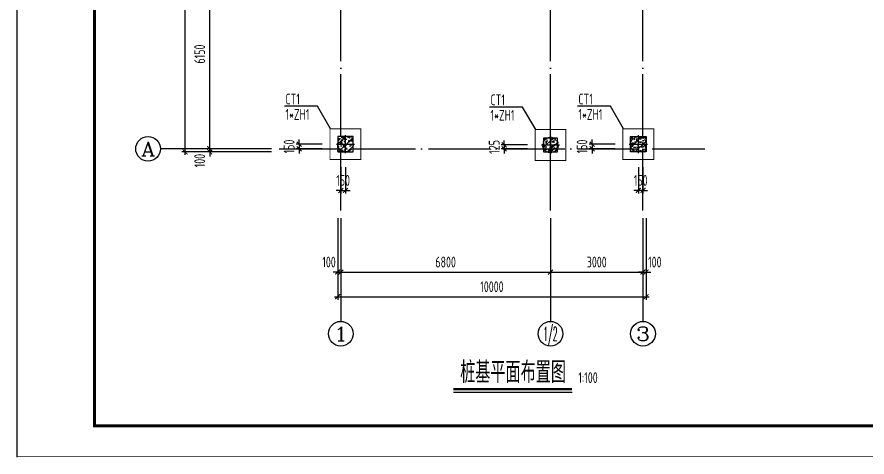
# Model space of a CAD drawing. Extents: x 287149 to 898857, y 100802 to 160212.
# Drawn here: x 517437 to 545001, y 100812 to 115090 of the extents above; entities that cross this region are included whole.
import ezdxf
from ezdxf.enums import TextEntityAlignment as Align

# ---------------------------------------------------------------- set-up
doc = ezdxf.new("R2010")
doc.units = 0
doc.header["$LTSCALE"] = 1000
doc.linetypes.add('DASH', pattern=[0.35, 0.25, -0.1])
doc.linetypes.add('DOTE', pattern=[2.42, 2, -0.2, 0.02, -0.2])
doc.layers.get('0').update_dxf_attribs({"linetype": 'CONTINUOUS'})
doc.layers.get('DEFPOINTS').update_dxf_attribs({"linetype": 'CONTINUOUS'})
for name, color, linetype in [('AXIS', 8, 'DOTE'), ('AXIS_DIM', 3, 'CONTINUOUS'), ('AXIS_TEXT', 3, 'CONTINUOUS'), ('COLU', 7, 'CONTINUOUS'), ('CT', 255, 'CONTINUOUS'), ('DIM', 3, 'CONTINUOUS'), ('DOTE', 8, 'DOTE'), ('FRAME', 3, 'CONTINUOUS'), ('TEXT', 7, 'CONTINUOUS'), ('ZJ', 1, 'CONTINUOUS'), ('填充', 8, 'CONTINUOUS'), ('柱涂实', 54, 'CONTINUOUS')]:
    doc.layers.add(name, color=color, linetype=linetype)
doc.styles.add('_AXIS', font='complex.shx', dxfattribs={"bigfont": 'gbcbig.shx'})
doc.styles.add('COMPLEX', font='COMPLEX')
doc.styles.add('TSSD_Dimension', font='tssdeng.shx', dxfattribs={"width": 0.7, "bigfont": 'hztxt.shx'})
doc.styles.add('TSSD_Rein', font='tssdeng.shx', dxfattribs={"width": 0.7, "bigfont": 'hztxt.shx'})
doc.dimstyles.new('TSSD_100_100', dxfattribs={"dimtxt": 350, "dimasz": 150, "dimexe": 100, "dimexo": 250, "dimgap": 150, "dimtad": 1, "dimdec": 0, "dimzin": 0, "dimdsep": 46, "dimtxsty": 'TSSD_Dimension', "dimblk": 'ARCHTICK', "dimcen": 0, "dimdle": 100, "dimclrd": 3, "dimclre": 3, "dimclrt": 7, "dimadec": 0, "dimazin": 0, "dimtfac": 1, "dimtdec": 0, "dimtix": 1, "dimtmove": 2, "dimatfit": 3, "dimfxl": 100, "dimtolj": 1, "dimtzin": 0, "dimarcsym": 0})
pattern_1 = [(50, (153500, 61897.5), (286.90407, -25.10085), [30, -330]), (355, (153500, 61897.5), (-55.50053, 300.87685), [24, -264]), (100.4514, (153523.9, 61895.4), (231.40375, 275.77582), [25.49608, -280.45684]), (46.1842, (153500, 61977.5), (426.89642, -66.2076), [45, -495]), (96.6356, (153535.57, 61972), (373.8651, 389.64715), [38.2441, -420.6852]), (351.1842, (153500, 61977.5), (373.8648, 389.64744), [36, -396]), (21, (153540, 61957.5), (238.76282, -161.04756), [30, -330]), (326, (153540, 61957.5), (97.32613, 290.06002), [24, -264]), (71.4514, (153559.9, 61944.08), (336.08905, 129.0122), [25.49608, -280.45684]), (37.5, (153500, 61897.5), (4.863942, 133.157542), [0, -260.8, 0, -268, 0, -265]), (7.5, (153500, 61897.5), (105.227815, 157.764685), [0, -152.8, 0, -254.8, 0, -101]), (327.5, (153410.8, 61897.5), (213.528974, -9.02195), [0, -100, 0, -312, 0, -414]), (317.5, (153370.8, 61897.5), (233.27447, 40.04199), [0, -130, 0, -207.2, 0, -294]), (45, (153500, 61897.5), (-141.42136, 141.42136), [])]

# ---------------------------------------------------------------- blocks, each defined once
blk = doc.blocks.new('_ARCHTICK')
at = {"color": 0}
blk.add_lwpolyline([(-0.53, -0.53, 0.25, 0.25, 0), (0.53, 0.53, 0.5, 0.5, 0)], format="xyseb", dxfattribs=at)
blk = doc.blocks.new('*D30')
at = {"layer": 'AXIS_DIM', "color": 3, "lineweight": -2}
for p, q in [((525687, 116962), (523587, 116962)), ((523687, 110712), (523687, 117062)), ((525687, 110812), (523587, 110812))]:
    blk.add_line(p, q, dxfattribs=at)
at = {"layer": 'DEFPOINTS', "color": 0}
for p in [(523687, 116962), (525937, 116962), (525937, 110812)]:
    blk.add_point(p, dxfattribs=at)
at = {"layer": 'AXIS_DIM', "color": 3, "lineweight": -2, "xscale": 150, "yscale": 150, "zscale": 150}
for p, rotation in [((523687, 116962), 90), ((523687, 110812), 270)]:
    blk.add_blockref('_ARCHTICK', p, dxfattribs=dict(at, rotation=rotation))
at = {"layer": 'AXIS_DIM', "color": 7, "insert": (523362, 113887), "char_height": 350, "attachment_point": 5, "rotation": 90, "style": 'TSSD_Dimension'}
blk.add_mtext('\\A1;6150', dxfattribs=at)
blk = doc.blocks.new('*D34')
at = {"layer": 'AXIS_DIM', "color": 3, "lineweight": -2}
for p, q in [((525687, 135712), (522787, 135712)), ((522887, 110612), (522887, 135812)), ((525687, 110712), (522787, 110712))]:
    blk.add_line(p, q, dxfattribs=at)
at = {"layer": 'DEFPOINTS', "color": 0}
for p in [(522887, 135712), (525937, 135712), (525937, 110712)]:
    blk.add_point(p, dxfattribs=at)
at = {"layer": 'AXIS_DIM', "color": 3, "lineweight": -2, "xscale": 150, "yscale": 150, "zscale": 150}
for p, rotation in [((522887, 135712), 90), ((522887, 110712), 270)]:
    blk.add_blockref('_ARCHTICK', p, dxfattribs=dict(at, rotation=rotation))
at = {"layer": 'AXIS_DIM', "color": 7, "insert": (522562, 123212), "char_height": 350, "attachment_point": 5, "rotation": 90, "style": 'TSSD_Dimension'}
blk.add_mtext('\\A1;25000', dxfattribs=at)
blk = doc.blocks.new('*D35')
at = {"layer": 'AXIS_DIM', "color": 3, "lineweight": -2}
for p, q in [((525687, 110812), (523587, 110812)), ((523687, 110812), (523687, 110962)), ((523687, 110812), (523687, 110712)), ((525687, 110712), (523587, 110712)), ((523687, 110712), (523687, 110562))]:
    blk.add_line(p, q, dxfattribs=at)
at = {"layer": 'DEFPOINTS', "color": 0}
for p in [(525937, 110812), (523687, 110712), (525937, 110712)]:
    blk.add_point(p, dxfattribs=at)
at = {"layer": 'AXIS_DIM', "color": 3, "lineweight": -2, "xscale": 150, "yscale": 150, "zscale": 150}
for p, rotation in [((523687, 110812), 270), ((523687, 110712), 90)]:
    blk.add_blockref('_ARCHTICK', p, dxfattribs=dict(at, rotation=rotation))
at = {"layer": 'AXIS_DIM', "color": 7, "insert": (523362, 110429), "char_height": 350, "attachment_point": 5, "rotation": 90, "style": 'TSSD_Dimension'}
blk.add_mtext('\\A1;100', dxfattribs=at)
blk = doc.blocks.new('_AXISO')
blk.add_circle((0, 0), 0.5)
at = {"layer": 'AXIS_TEXT', "style": 'COMPLEX', "width": 1.041667}
blk.add_attdef('A', text='', height=0.56, dxfattribs=at).set_placement((-0.25, -0.28), (0.25, -0.28), align=Align.FIT)
blk = doc.blocks.new('*D40')
at = {"layer": 'AXIS_DIM', "color": 3, "lineweight": -2}
for p, q in [((527937, 108562), (527937, 106712)), ((534737, 108562), (534737, 106712)), ((527837, 106812), (534837, 106812))]:
    blk.add_line(p, q, dxfattribs=at)
at = {"layer": 'DEFPOINTS', "color": 0}
for p in [(527937, 108812), (534737, 108812), (534737, 106812)]:
    blk.add_point(p, dxfattribs=at)
at = {"layer": 'AXIS_DIM', "color": 3, "lineweight": -2, "xscale": 150, "yscale": 150, "zscale": 150, "rotation": 180}
blk.add_blockref('_ARCHTICK', (527937, 106812), dxfattribs=at)
at = {"layer": 'AXIS_DIM', "color": 3, "lineweight": -2, "xscale": 150, "yscale": 150, "zscale": 150}
blk.add_blockref('_ARCHTICK', (534737, 106812), dxfattribs=at)
at = {"layer": 'AXIS_DIM', "color": 7, "insert": (531337, 107137), "char_height": 350, "attachment_point": 5, "style": 'TSSD_Dimension'}
blk.add_mtext('\\A1;6800', dxfattribs=at)
blk = doc.blocks.new('*D41')
at = {"layer": 'AXIS_DIM', "color": 3, "lineweight": -2}
for p, q in [((534737, 108562), (534737, 106712)), ((537737, 108562), (537737, 106712)), ((534637, 106812), (537837, 106812))]:
    blk.add_line(p, q, dxfattribs=at)
at = {"layer": 'DEFPOINTS', "color": 0}
for p in [(534737, 108812), (537737, 108812), (537737, 106812)]:
    blk.add_point(p, dxfattribs=at)
at = {"layer": 'AXIS_DIM', "color": 3, "lineweight": -2, "xscale": 150, "yscale": 150, "zscale": 150, "rotation": 180}
blk.add_blockref('_ARCHTICK', (534737, 106812), dxfattribs=at)
at = {"layer": 'AXIS_DIM', "color": 3, "lineweight": -2, "xscale": 150, "yscale": 150, "zscale": 150}
blk.add_blockref('_ARCHTICK', (537737, 106812), dxfattribs=at)
at = {"layer": 'AXIS_DIM', "color": 7, "insert": (536237, 107137), "char_height": 350, "attachment_point": 5, "style": 'TSSD_Dimension'}
blk.add_mtext('\\A1;3000', dxfattribs=at)
blk = doc.blocks.new('*D42')
at = {"layer": 'AXIS_DIM', "color": 3, "lineweight": -2}
for p, q in [((527837, 108562), (527837, 105912)), ((537837, 108562), (537837, 105912)), ((527737, 106012), (537937, 106012))]:
    blk.add_line(p, q, dxfattribs=at)
at = {"layer": 'DEFPOINTS', "color": 0}
for p in [(527837, 108812), (537837, 108812), (537837, 106012)]:
    blk.add_point(p, dxfattribs=at)
at = {"layer": 'AXIS_DIM', "color": 3, "lineweight": -2, "xscale": 150, "yscale": 150, "zscale": 150, "rotation": 180}
blk.add_blockref('_ARCHTICK', (527837, 106012), dxfattribs=at)
at = {"layer": 'AXIS_DIM', "color": 3, "lineweight": -2, "xscale": 150, "yscale": 150, "zscale": 150}
blk.add_blockref('_ARCHTICK', (537837, 106012), dxfattribs=at)
at = {"layer": 'AXIS_DIM', "color": 7, "insert": (532837, 106337), "char_height": 350, "attachment_point": 5, "style": 'TSSD_Dimension'}
blk.add_mtext('\\A1;10000', dxfattribs=at)
blk = doc.blocks.new('*D43')
at = {"layer": 'AXIS_DIM', "color": 3, "lineweight": -2}
for p, q in [((537737, 108562), (537737, 106712)), ((537837, 108562), (537837, 106712)), ((537737, 106812), (537587, 106812)), ((537737, 106812), (537837, 106812)), ((537837, 106812), (537987, 106812))]:
    blk.add_line(p, q, dxfattribs=at)
at = {"layer": 'DEFPOINTS', "color": 0}
for p in [(537737, 108812), (537837, 108812), (537837, 106812)]:
    blk.add_point(p, dxfattribs=at)
at = {"layer": 'AXIS_DIM', "color": 3, "lineweight": -2, "xscale": 150, "yscale": 150, "zscale": 150}
blk.add_blockref('_ARCHTICK', (537737, 106812), dxfattribs=at)
at = {"layer": 'AXIS_DIM', "color": 3, "lineweight": -2, "xscale": 150, "yscale": 150, "zscale": 150, "rotation": 180}
blk.add_blockref('_ARCHTICK', (537837, 106812), dxfattribs=at)
at = {"layer": 'AXIS_DIM', "color": 7, "insert": (538119, 107137), "char_height": 350, "attachment_point": 5, "style": 'TSSD_Dimension'}
blk.add_mtext('\\A1;100', dxfattribs=at)
blk = doc.blocks.new('*D44')
at = {"layer": 'AXIS_DIM', "color": 3, "lineweight": -2}
for p, q in [((527837, 108562), (527837, 106712)), ((527937, 108562), (527937, 106712)), ((527837, 106812), (527687, 106812)), ((527937, 106812), (527837, 106812)), ((527937, 106812), (528087, 106812))]:
    blk.add_line(p, q, dxfattribs=at)
at = {"layer": 'DEFPOINTS', "color": 0}
for p in [(527837, 108812), (527937, 108812), (527837, 106812)]:
    blk.add_point(p, dxfattribs=at)
at = {"layer": 'AXIS_DIM', "color": 3, "lineweight": -2, "xscale": 150, "yscale": 150, "zscale": 150}
blk.add_blockref('_ARCHTICK', (527837, 106812), dxfattribs=at)
at = {"layer": 'AXIS_DIM', "color": 3, "lineweight": -2, "xscale": 150, "yscale": 150, "zscale": 150, "rotation": 180}
blk.add_blockref('_ARCHTICK', (527937, 106812), dxfattribs=at)
at = {"layer": 'AXIS_DIM', "color": 7, "insert": (527555, 107137), "char_height": 350, "attachment_point": 5, "style": 'TSSD_Dimension'}
blk.add_mtext('\\A1;100', dxfattribs=at)
blk = doc.blocks.new('A$C2F0C53E4')
at = {"layer": 'FRAME', "lineweight": 18}
blk.add_line((0, 0), (0, 42000), dxfattribs=at)
at = {"layer": 'FRAME'}
for points in [[(10, 42010, 20, 20, 0), (10, 10, 20, 20, 0), (59410, 10, 20, 20, 0), (59410, 42010, 20, 20, 0)], [(2510, 41010, 100, 100, 0), (2510, 1010, 100, 100, 0), (58410, 1010, 100, 100, 0), (58410, 41010, 100, 100, 0)]]:
    blk.add_lwpolyline(points, format="xyseb", close=True, dxfattribs=at)
blk = doc.blocks.new('*D45')
at = {"layer": 'DEFPOINTS', "color": 0}
for p in [(533237, 110812), (534237, 110937), (534237, 110812)]:
    blk.add_point(p, dxfattribs=at)
at = {"layer": 'DIM', "color": 3, "lineweight": -2}
for p, q in [((533237, 110937), (533237, 111087)), ((533987, 110937), (533137, 110937)), ((533987, 110812), (533137, 110812)), ((533237, 110937), (533237, 110812)), ((533237, 110812), (533237, 110662))]:
    blk.add_line(p, q, dxfattribs=at)
at = {"layer": 'DIM', "color": 3, "lineweight": -2, "xscale": 150, "yscale": 150, "zscale": 150}
for p, rotation in [((533237, 110937), 270), ((533237, 110812), 90)]:
    blk.add_blockref('_ARCHTICK', p, dxfattribs=dict(at, rotation=rotation))
at = {"layer": 'DIM', "color": 7, "insert": (532912, 110874), "char_height": 350, "attachment_point": 5, "rotation": 90, "style": 'TSSD_Dimension'}
blk.add_mtext('\\A1;125', dxfattribs=at)
blk = doc.blocks.new('*D52')
at = {"layer": 'DEFPOINTS', "color": 0}
for p in [(526587, 110812), (527587, 110962), (527587, 110812)]:
    blk.add_point(p, dxfattribs=at)
at = {"layer": 'DIM', "color": 3, "lineweight": -2}
for p, q in [((526587, 110962), (526587, 111112)), ((527337, 110962), (526487, 110962)), ((527337, 110812), (526487, 110812)), ((526587, 110962), (526587, 110812)), ((526587, 110812), (526587, 110662))]:
    blk.add_line(p, q, dxfattribs=at)
at = {"layer": 'DIM', "color": 3, "lineweight": -2, "xscale": 150, "yscale": 150, "zscale": 150}
for p, rotation in [((526587, 110962), 270), ((526587, 110812), 90)]:
    blk.add_blockref('_ARCHTICK', p, dxfattribs=dict(at, rotation=rotation))
at = {"layer": 'DIM', "color": 7, "insert": (526262, 110887), "char_height": 350, "attachment_point": 5, "rotation": 90, "style": 'TSSD_Dimension'}
blk.add_mtext('\\A1;150', dxfattribs=at)
blk = doc.blocks.new('*D53')
at = {"layer": 'DEFPOINTS', "color": 0}
for p in [(536087, 110812), (537087, 110962), (537087, 110812)]:
    blk.add_point(p, dxfattribs=at)
at = {"layer": 'DIM', "color": 3, "lineweight": -2}
for p, q in [((536087, 110962), (536087, 111112)), ((536837, 110962), (535987, 110962)), ((536837, 110812), (535987, 110812)), ((536087, 110962), (536087, 110812)), ((536087, 110812), (536087, 110662))]:
    blk.add_line(p, q, dxfattribs=at)
at = {"layer": 'DIM', "color": 3, "lineweight": -2, "xscale": 150, "yscale": 150, "zscale": 150}
for p, rotation in [((536087, 110962), 270), ((536087, 110812), 90)]:
    blk.add_blockref('_ARCHTICK', p, dxfattribs=dict(at, rotation=rotation))
at = {"layer": 'DIM', "color": 7, "insert": (535762, 110887), "char_height": 350, "attachment_point": 5, "rotation": 90, "style": 'TSSD_Dimension'}
blk.add_mtext('\\A1;150', dxfattribs=at)
blk = doc.blocks.new('*D54')
at = {"layer": 'DEFPOINTS', "color": 0}
for p in [(527937, 110462), (528087, 110462), (528087, 109462)]:
    blk.add_point(p, dxfattribs=at)
at = {"layer": 'DIM', "color": 3, "lineweight": -2}
for p, q in [((527937, 110212), (527937, 109362)), ((528087, 110212), (528087, 109362)), ((527937, 109462), (527787, 109462)), ((527937, 109462), (528087, 109462)), ((528087, 109462), (528237, 109462))]:
    blk.add_line(p, q, dxfattribs=at)
at = {"layer": 'DIM', "color": 3, "lineweight": -2, "xscale": 150, "yscale": 150, "zscale": 150}
blk.add_blockref('_ARCHTICK', (527937, 109462), dxfattribs=at)
at = {"layer": 'DIM', "color": 3, "lineweight": -2, "xscale": 150, "yscale": 150, "zscale": 150, "rotation": 180}
blk.add_blockref('_ARCHTICK', (528087, 109462), dxfattribs=at)
at = {"layer": 'DIM', "color": 7, "insert": (528012, 109787), "char_height": 350, "attachment_point": 5, "style": 'TSSD_Dimension'}
blk.add_mtext('\\A1;150', dxfattribs=at)
blk = doc.blocks.new('*D55')
at = {"layer": 'DEFPOINTS', "color": 0}
for p in [(537587, 110462), (537737, 110462), (537587, 109462)]:
    blk.add_point(p, dxfattribs=at)
at = {"layer": 'DIM', "color": 3, "lineweight": -2}
for p, q in [((537587, 110212), (537587, 109362)), ((537737, 110212), (537737, 109362)), ((537587, 109462), (537437, 109462)), ((537737, 109462), (537587, 109462)), ((537737, 109462), (537887, 109462))]:
    blk.add_line(p, q, dxfattribs=at)
at = {"layer": 'DIM', "color": 3, "lineweight": -2, "xscale": 150, "yscale": 150, "zscale": 150}
blk.add_blockref('_ARCHTICK', (537587, 109462), dxfattribs=at)
at = {"layer": 'DIM', "color": 3, "lineweight": -2, "xscale": 150, "yscale": 150, "zscale": 150, "rotation": 180}
blk.add_blockref('_ARCHTICK', (537737, 109462), dxfattribs=at)
at = {"layer": 'DIM', "color": 7, "insert": (537662, 109787), "char_height": 350, "attachment_point": 5, "style": 'TSSD_Dimension'}
blk.add_mtext('\\A1;150', dxfattribs=at)

msp = doc.modelspace()

# ---------------------------------------------------------------- hatches: boundary and pattern name
at = {"layer": '柱涂实'}
h = msp.add_hatch(dxfattribs=at)
h.set_pattern_fill('ARMORED', color=8, scale=40, style=0)
h.set_pattern_definition(pattern_1)
h.paths.add_polyline_path([(528336.971, 110711.708), (528336.971, 111211.708), (527836.971, 111211.708), (527836.971, 110711.708)])
h = msp.add_hatch(dxfattribs=at)
h.set_pattern_fill('ARMORED', color=8, scale=40, style=0)
h.set_pattern_definition(pattern_1)
h.paths.add_polyline_path([(534961.971, 111161.708), (534511.971, 111161.708), (534511.971, 110711.708), (534961.971, 110711.708)])
h = msp.add_hatch(dxfattribs=at)
h.set_pattern_fill('ARMORED', color=8, scale=40, style=0)
h.set_pattern_definition(pattern_1)
h.paths.add_polyline_path([(537336.971, 110711.708), (537336.971, 111211.708), (537836.971, 111211.708), (537836.971, 110711.708)])

# ---------------------------------------------------------------- linework, layer by layer
at = {"layer": 'AXIS'}
for p, q in [((527936.971, 108811.708), (527936.971, 137111.708)), ((537736.971, 108811.708), (537736.971, 137111.708)), ((534736.971, 108811.708), (534736.971, 123211.708)), ((525936.971, 110811.708), (539736.971, 110811.708))]:
    msp.add_line(p, q, dxfattribs=at)
at = {"layer": 'AXIS_TEXT'}
for p, q in [((525686.971, 110811.708), (522087.045, 110811.708)), ((527936.971, 108561.708), (527936.971, 105211.785)), ((534736.971, 108561.708), (534736.971, 105211.785)), ((537736.971, 108561.708), (537736.971, 105211.785))]:
    msp.add_line(p, q, dxfattribs=at)
at = {"layer": 'COLU', "color": 8, "ltscale": 0.01}
for points in [[(528336.971, 110711.708), (528336.971, 111211.708), (527836.971, 111211.708), (527836.971, 110711.708)], [(534961.971, 110711.708), (534961.971, 111161.708), (534511.971, 111161.708), (534511.971, 110711.708)], [(537336.971, 110711.708), (537336.971, 111211.708), (537836.971, 111211.708), (537836.971, 110711.708)]]:
    msp.add_lwpolyline(points, close=True, dxfattribs=at)
at = {"layer": 'CT', "const_width": 30}
for points in [[(528586.971, 111461.708), (528586.971, 110461.708), (527586.971, 110461.708), (527586.971, 111461.708)], [(535236.971, 111436.708), (535236.971, 110436.708), (534236.971, 110436.708), (534236.971, 111436.708)], [(538086.971, 111461.708), (538086.971, 110461.708), (537086.971, 110461.708), (537086.971, 111461.708)]]:
    msp.add_lwpolyline(points, close=True, dxfattribs=at)
at = {"layer": 'DOTE', "ltscale": 0.1, "const_width": 45}
for points in [[(528086.971, 111261.708), (528086.971, 110661.708)], [(534736.971, 111236.708), (534736.971, 110636.708)], [(537586.971, 111261.708), (537586.971, 110661.708)], [(528386.971, 110961.708), (527786.971, 110961.708)], [(535036.971, 110936.708), (534436.971, 110936.708)], [(537886.971, 110961.708), (537286.971, 110961.708)]]:
    msp.add_lwpolyline(points, dxfattribs=at)
at = {"layer": 'TEXT'}
msp.add_line((531591.297, 102911.785), (535437.703, 102911.785), dxfattribs=at)
for points in [[(527607.778, 111461.708), (527181.592, 112191.65), (526108.812, 112191.65)], [(537107.778, 111461.708), (536681.592, 112191.65), (535608.812, 112191.65)], [(534257.778, 111436.708), (533831.592, 112166.65), (532758.812, 112166.65)]]:
    msp.add_lwpolyline(points, dxfattribs=at)
at = {"layer": 'TEXT', "const_width": 70}
msp.add_lwpolyline([(535437.703, 103011.785), (531591.297, 103011.785)], dxfattribs=at)
at = {"layer": 'ZJ', "linetype": 'DASH', "ltscale": 0.5}
for centre in [(528086.971, 110961.708), (534736.971, 110936.708), (537586.971, 110961.708)]:
    msp.add_circle(centre, 250, dxfattribs=at)

# ---------------------------------------------------------------- block references
at = {"layer": 'AXIS_TEXT'}
ref = msp.add_blockref('_AXISO', (521687.045, 110811.708), dxfattribs=dict(at, xscale=800, yscale=800, zscale=800))
ref.add_attrib('A', 'A', dxfattribs={"height": 452.548, "style": '_AXIS', "width": 1.166667}).set_placement((521460.771, 110585.434), (521913.319, 110585.434), align=Align.FIT)
ref = msp.add_blockref('_AXISO', (527936.971, 104811.785), dxfattribs=dict(at, xscale=800, yscale=800, zscale=800))
ref.add_attrib('A', '1', dxfattribs={"height": 452.548, "style": '_AXIS', "width": 2.333333}).set_placement((527710.697, 104585.51), (528163.246, 104585.51), align=Align.FIT)
ref = msp.add_blockref('_AXISO', (534736.971, 104811.785), dxfattribs=dict(at, xscale=800, yscale=800, zscale=800))
ref.add_attrib('A', '1/2', dxfattribs={"height": 452.5483, "style": '_AXIS', "width": 0.411765}).set_placement((534510.697, 104585.51), (534963.246, 104585.51), align=Align.FIT)
ref = msp.add_blockref('_AXISO', (537736.971, 104811.785), dxfattribs=dict(at, xscale=800, yscale=800, zscale=800))
ref.add_attrib('A', '3', dxfattribs={"height": 452.548, "style": '_AXIS', "width": 1.5}).set_placement((537510.697, 104585.51), (537963.246, 104585.51), align=Align.FIT)
at = {"layer": '填充'}
msp.add_blockref('A$C2F0C53E4', (517436.971, 100811.708), dxfattribs=at)

# ---------------------------------------------------------------- texts
at = {"layer": 'TEXT', "style": 'TSSD_Rein', "width": 0.7}
for s, p in [('CT1', (526141.087, 112251.65)), ('CT1', (532791.087, 112226.65)), ('CT1', (535641.087, 112251.65)), ('1*ZH1', (526141.087, 111751.65)), ('1*ZH1', (532791.087, 111726.65)), ('1*ZH1', (535641.087, 111751.65))]:
    msp.add_text(s, height=350, dxfattribs=at).set_placement(p)
at = {"layer": 'TEXT', "linetype": 'ByBlock', "style": 'TSSD_Rein', "width": 0.7}
msp.add_text('桩基平面布置图', height=700, dxfattribs=at).set_placement((535237.703, 103211.785), align=Align.RIGHT)
msp.add_text('1:100', height=350, dxfattribs=at).set_placement((535637.703, 103211.785))

# ---------------------------------------------------------------- dimensions: what is measured, and where the dimension line sits
at = {"layer": 'AXIS_DIM'}
for p1, p2, distance, picture, middle in [((525936.971, 110711.708), (525936.971, 135711.708), 3049.927, '*D34', (522562.045, 123211.708)), ((525936.971, 110811.708), (525936.971, 116961.708), 2249.927, '*D30', (523362.045, 113886.708)), ((527836.971, 108811.708), (537836.971, 108811.708), -2799.923, '*D42', (532836.971, 106336.785)), ((527936.971, 108811.708), (534736.971, 108811.708), -1999.923, '*D40', (531336.971, 107136.785)), ((534736.971, 108811.708), (537736.971, 108811.708), -1999.923, '*D41', (536236.971, 107136.785))]:
    dim = msp.add_aligned_dim(p1=p1, p2=p2, distance=distance, dimstyle='TSSD_100_100', dxfattribs=at)
    dim.commit()
    dim.dimension.update_dxf_attribs({"geometry": picture, "text_midpoint": middle})
for base, p1, p2, angle, picture, middle in [((523687.045, 110711.708), (525936.971, 110811.708), (525936.971, 110711.708), 90, '*D35', (523362.045, 110429.464)), ((527836.971, 106811.785), (527936.971, 108811.708), (527836.971, 108811.708), 180, '*D44', (527554.728, 107136.785))]:
    dim = msp.add_linear_dim(base=base, p1=p1, p2=p2, angle=angle, dimstyle='TSSD_100_100', dxfattribs=at)
    dim.commit()
    dim.dimension.update_dxf_attribs({"geometry": picture, "text_midpoint": middle, "dimtype": 160})
dim = msp.add_linear_dim(base=(537836.971, 106811.785), p1=(537736.971, 108811.708), p2=(537836.971, 108811.708), dimstyle='TSSD_100_100', dxfattribs=at)
dim.commit()
dim.dimension.update_dxf_attribs({"geometry": '*D43', "text_midpoint": (538119.215, 107136.785), "dimtype": 160})
at = {"layer": 'DIM'}
for base, p1, p2, angle, picture, middle in [((526586.971, 110811.708), (527586.971, 110961.708), (527586.971, 110811.708), 90, '*D52', (526261.971, 110886.708)), ((533236.971, 110811.708), (534236.971, 110936.708), (534236.971, 110811.708), 90, '*D45', (532911.971, 110874.208)), ((536086.971, 110811.708), (537086.971, 110961.708), (537086.971, 110811.708), 90, '*D53', (535761.971, 110886.708)), ((537586.971, 109461.708), (537736.971, 110461.708), (537586.971, 110461.708), 180, '*D55', (537661.971, 109786.708))]:
    dim = msp.add_linear_dim(base=base, p1=p1, p2=p2, angle=angle, dimstyle='TSSD_100_100', dxfattribs=at)
    dim.commit()
    dim.dimension.update_dxf_attribs({"geometry": picture, "text_midpoint": middle})
dim = msp.add_linear_dim(base=(528086.971, 109461.708), p1=(527936.971, 110461.708), p2=(528086.971, 110461.708), dimstyle='TSSD_100_100', dxfattribs=at)
dim.commit()
dim.dimension.update_dxf_attribs({"geometry": '*D54', "text_midpoint": (528011.971, 109786.708)})

doc.saveas('drawing.dxf')
